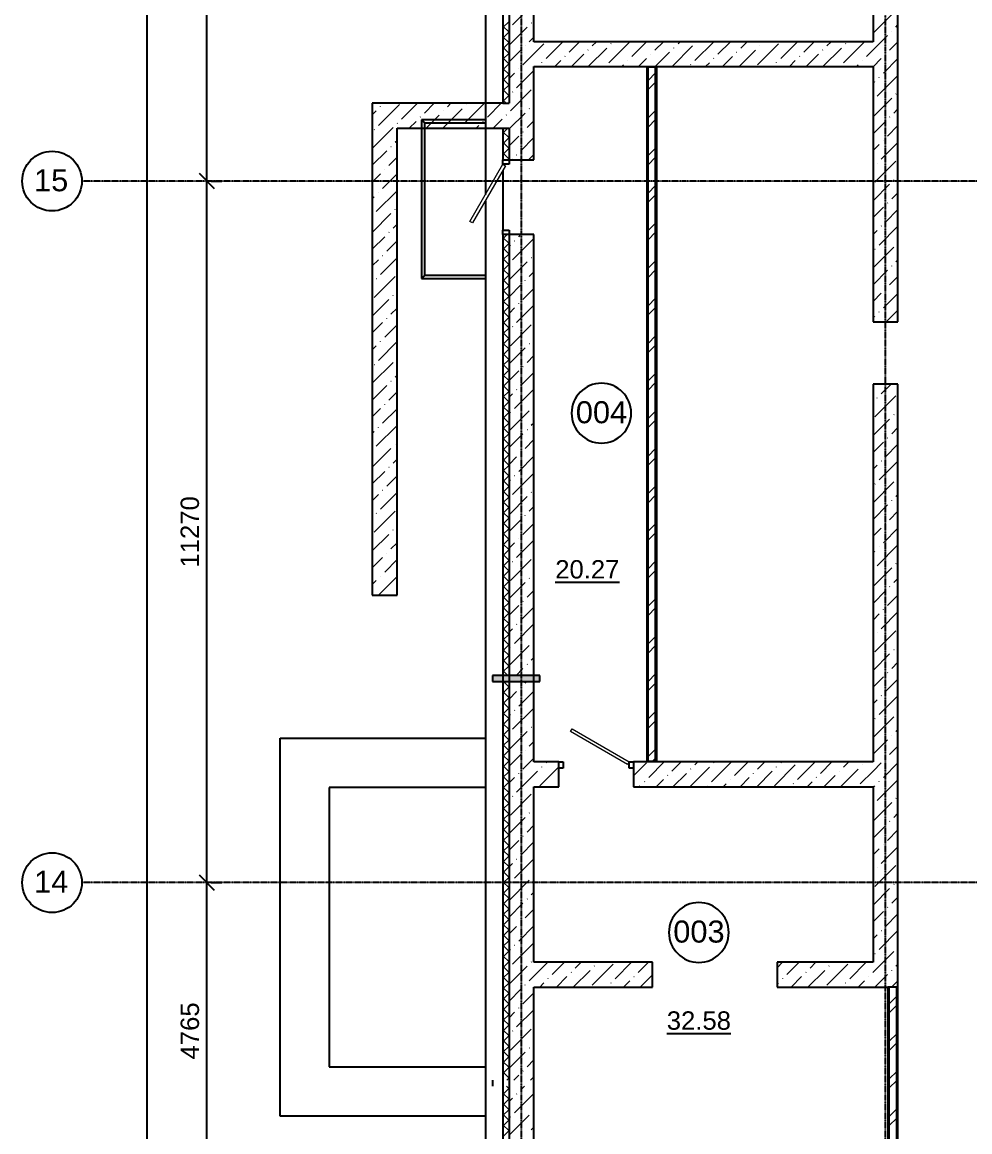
# Model space of a CAD drawing. Header units: millimetres. Extents: x -3463 to 813393, y -106315 to 159215.
# Drawn here: x -2286 to 12945, y 53121 to 70947 of the extents above; entities that cross this region are included whole.
import ezdxf

# ---------------------------------------------------------------- set-up
doc = ezdxf.new("R2010")
doc.units = ezdxf.units.MM
doc.linetypes.add('Линия сетки', pattern=[22.225, 12.7, -3.175, 3.175, -3.175])
doc.layers.add('AXIS_', color=252, linetype='Continuous')
doc.layers.add('PLANS_', color=252, linetype='Continuous')
doc.styles.add('arial', font='arial.ttf')
doc.styles.add('Arial_1', font='arial.ttf', dxfattribs={"height": 295.05988})

# ---------------------------------------------------------------- blocks, each defined once
blk = doc.blocks.new('_Oblique')
at = {"color": 0, "linetype": 'ByBlock', "lineweight": -2}
blk.add_line((-0.5, -0.5), (0.5, 0.5), dxfattribs=at)
blk = doc.blocks.new('A$Cef6d39c7')
at = {"layer": 'PLANS_'}
blk.add_hatch(color=256, dxfattribs=at).paths.add_polyline_path([(-4699, 14249), (-4206, 14249), (-4206, 14349), (-4966, 14349), (-4966, 14249), (-4788, 14249)], flags=0)
at = {"layer": 'AXIS_', "linetype": 'Линия сетки'}
for p, q in [((-4499, -47592), (-4499, 37741)), ((1351, -47592), (1351, 37741)), ((16977, 22290), (-11564, 22290)), ((16977, 11020), (-11564, 11020))]:
    blk.add_line(p, q, dxfattribs=at)
at = {"layer": 'AXIS_'}
for p, q in [((-10517, -44280), (-10517, 36140)), ((-9557, 22050), (-9557, 34100)), ((-9557, 10780), (-9557, 22530)), ((-9487, 22290), (-9317, 22290)), ((-9487, 22290), (-9317, 22290)), ((-8379, 13340), (-5079, 13340)), ((-8379, 7270), (-8379, 13340)), ((-9557, 6015), (-9557, 11260)), ((-9487, 11020), (-9317, 11020)), ((-9487, 11020), (-9317, 11020)), ((-5079, 7270), (-8379, 7270))]:
    blk.add_line(p, q, dxfattribs=at)
for centre in [(-12044, 22290), (-12044, 11020)]:
    blk.add_circle(centre, 480, dxfattribs=at)
at = {"layer": 'PLANS_'}
for p, q in [((-5079, 31555), (-5079, 22075)), ((-4699, 31010), (-4699, 23540)), ((-2464, 12970), (-2464, 24120)), ((-2344, 12970), (-2344, 24120)), ((-4799, 23540), (-4699, 23540)), ((-5079, 23275), (-6104, 23275)), ((-6104, 23275), (-6104, 20725)), ((-6054, 23225), (-5079, 23225)), ((-6054, 20775), (-6054, 23225)), ((-4799, 23140), (-4699, 23140)), ((-4699, 23140), (-4699, 22630)), ((-4799, 22630), (-4699, 22630)), ((-4799, 22560), (-4799, 22630)), ((-4699, 22560), (-4799, 22560)), ((-4699, 22630), (-4699, 22560)), ((-4799, 22460), (-4799, 21500)), ((-5079, 21975), (-5079, -44620)), ((-4799, 21430), (-4799, 21500)), ((-4799, 21500), (-4699, 21500)), ((-4699, 21430), (-4799, 21430)), ((-4699, 21500), (-4699, 21430)), ((-4699, 21430), (-4699, -44240)), ((-6104, 20725), (-5079, 20725)), ((-5079, 20775), (-6054, 20775)), ((-4206, 14349), (-4966, 14349)), ((-4966, 14349), (-4966, 14249)), ((-4206, 14249), (-4206, 14349)), ((-4966, 14249), (-4206, 14249)), ((-3899, 12960), (-3829, 12960)), ((-3899, 12860), (-3899, 12960)), ((-3829, 12860), (-3899, 12860)), ((-3829, 12960), (-3829, 12860)), ((-2769, 12860), (-2769, 12960)), ((-2769, 12960), (-2699, 12960)), ((-2699, 12860), (-2769, 12860)), ((-2699, 12960), (-2699, 12860)), ((-5079, 12550), (-7589, 12550)), ((-7589, 12550), (-7589, 8060)), ((1551, 9340), (1391, 9340)), ((1411, 6455), (1411, 9340)), ((1531, 5410), (1531, 9340)), ((-7589, 8060), (-5079, 8060)), ((-4966, 7849), (-4966, 7749))]:
    blk.add_line(p, q, dxfattribs=at)
at = {"layer": 'PLANS_', "lineweight": 25}
for p, q in [((-4799, 31010), (-4799, 23540)), ((-4299, 24530), (-4299, 31010)), ((1151, 30230), (1151, 24530)), ((1551, 20030), (1551, 30230)), ((1151, 24530), (-4299, 24530)), ((-4299, 22630), (-4299, 24130)), ((-4299, 24130), (1151, 24130)), ((-2484, 24120), (-2484, 12970)), ((-2324, 24120), (-2484, 24120)), ((-2324, 12970), (-2324, 24120)), ((1151, 24130), (1151, 20030)), ((-4799, 23540), (-6899, 23540)), ((-6899, 23540), (-6899, 15640)), ((-6499, 23140), (-4799, 23140)), ((-6499, 15640), (-6499, 23140)), ((-4799, 23140), (-4799, 22630)), ((-4699, 22630), (-4299, 22630)), ((-4799, 21430), (-4799, -44340)), ((-4299, 21430), (-4699, 21430)), ((-4299, 12960), (-4299, 21430)), ((1151, 20030), (1551, 20030)), ((1551, 19030), (1151, 19030)), ((1151, 19030), (1151, 12960)), ((1551, 680), (1551, 19030)), ((-6899, 15640), (-6499, 15640)), ((-3899, 12960), (-4299, 12960)), ((-3899, 12560), (-3899, 12860)), ((1151, 12960), (-2699, 12960)), ((-2699, 12860), (-2699, 12560)), ((-2484, 12970), (-2324, 12970)), ((-4299, 9740), (-4299, 12560)), ((-4299, 12560), (-3899, 12560)), ((-2699, 12560), (1151, 12560)), ((1151, 12560), (1151, 9740)), ((-2391, 9740), (-4299, 9740)), ((-2391, 9340), (-2391, 9740)), ((1151, 9740), (-391, 9740)), ((-391, 9740), (-391, 9340)), ((-4299, 6455), (-4299, 9340)), ((-4299, 9340), (-2391, 9340)), ((-391, 9340), (1391, 9340)), ((1391, 9340), (1391, 6455))]:
    blk.add_line(p, q, dxfattribs=at)
at = {"layer": 'PLANS_', "linetype": 'Continuous', "lineweight": 9}
for p, q in [((-4644, 24799), (-4307, 25135)), ((1151, 24667), (1485, 25001)), ((-4799, 24756), (-4699, 24856)), ((-4699, 24680), (-4799, 24780)), ((-4341, 24832), (-4338, 24835)), ((1519, 24765), (1551, 24798)), ((-4799, 24587), (-4699, 24687)), ((-4699, 24510), (-4799, 24610)), ((-4699, 24475), (-4408, 24765)), ((-4374, 24529), (-4299, 24605)), ((1151, 24398), (1384, 24630)), ((1451, 24698), (1454, 24700)), ((-4799, 24417), (-4699, 24517)), ((-4699, 24341), (-4799, 24441)), ((-4442, 24462), (-4439, 24465)), ((-4299, 24336), (-4139, 24496)), ((-4105, 24260), (-3835, 24530)), ((-3735, 24361), (-3565, 24530)), ((-3426, 24130), (-3128, 24428)), ((-3364, 24462), (-3296, 24530)), ((-3095, 24192), (-2758, 24529)), ((-3061, 24496), (-3058, 24498)), ((-2724, 24294), (-2488, 24530)), ((-2354, 24395), (-2218, 24530)), ((-2079, 24130), (-1748, 24462)), ((-2051, 24428), (-2048, 24431)), ((-1983, 24496), (-1949, 24530)), ((-1714, 24226), (-1410, 24530)), ((-1680, 24529), (-1679, 24530)), ((-1344, 24327), (-1141, 24530)), ((-973, 24428), (-871, 24530)), ((-704, 24159), (-367, 24496)), ((-670, 24462), (-667, 24465)), ((-603, 24529), (-602, 24530)), ((-333, 24260), (-63, 24530)), ((37, 24361), (206, 24530)), ((345, 24130), (643, 24428)), ((408, 24462), (476, 24530)), ((677, 24192), (1014, 24529)), ((711, 24496), (713, 24498)), ((1418, 24395), (1551, 24528)), ((-4799, 24247), (-4699, 24347)), ((-4699, 24171), (-4799, 24271)), ((-4699, 24205), (-4509, 24395)), ((-4476, 24159), (-4299, 24336)), ((-3802, 24294), (-3799, 24296)), ((-3696, 24130), (-3499, 24327)), ((-3432, 24395), (-3429, 24397)), ((-2618, 24130), (-2489, 24260)), ((-2421, 24327), (-2418, 24330)), ((-2349, 24130), (-2118, 24361)), ((-1411, 24260), (-1408, 24263)), ((-1271, 24130), (-1108, 24294)), ((-1041, 24361), (-1038, 24364)), ((-1002, 24130), (-737, 24395)), ((-30, 24294), (-27, 24296)), ((76, 24130), (273, 24327)), ((340, 24395), (343, 24397)), ((1047, 24294), (1151, 24398)), ((1151, 24128), (1283, 24260)), ((1317, 24024), (1551, 24259)), ((1350, 24327), (1353, 24330)), ((-4799, 24078), (-4699, 24178)), ((-4699, 24001), (-4799, 24101)), ((-4577, 23788), (-4299, 24066)), ((-4543, 24091), (-4540, 24094)), ((-4172, 24192), (-4170, 24195)), ((-3965, 24130), (-3869, 24226)), ((-2888, 24130), (-2859, 24159)), ((-2792, 24226), (-2789, 24229)), ((-1781, 24159), (-1779, 24162)), ((-1541, 24130), (-1478, 24192)), ((-401, 24192), (-398, 24195)), ((-194, 24130), (-98, 24226)), ((884, 24130), (913, 24159)), ((980, 24226), (983, 24229)), ((-4799, 23908), (-4699, 24008)), ((-4699, 23831), (-4799, 23931)), ((-4699, 23936), (-4610, 24024)), ((-2464, 23908), (-2344, 24028)), ((1151, 23859), (1182, 23889)), ((1216, 23654), (1551, 23989)), ((1249, 23957), (1252, 23960)), ((-4799, 23738), (-4699, 23838)), ((-4699, 23662), (-4799, 23762)), ((-4678, 23418), (-4341, 23755)), ((-4644, 23721), (-4641, 23724)), ((-2464, 23761), (-2344, 23881)), ((-6429, 23283), (-6172, 23540)), ((-6058, 23384), (-5902, 23540)), ((-5688, 23485), (-5633, 23540)), ((-5418, 23216), (-5094, 23540)), ((-5048, 23317), (-4825, 23540)), ((-4799, 23568), (-4699, 23668)), ((-4747, 23540), (-4799, 23592)), ((1151, 23320), (1451, 23620)), ((1519, 23687), (1522, 23690)), ((-6899, 23352), (-6833, 23418)), ((-6799, 23182), (-6462, 23519)), ((-6765, 23485), (-6763, 23488)), ((-5763, 23140), (-5452, 23452)), ((-5755, 23418), (-5752, 23421)), ((-5385, 23519), (-5382, 23522)), ((-4745, 23351), (-4742, 23353)), ((-4699, 23128), (-4442, 23384)), ((-4374, 23452), (-4372, 23454)), ((-4307, 23519), (-4299, 23528)), ((-2464, 23304), (-2344, 23424)), ((1485, 23384), (1551, 23451)), ((-6496, 23216), (-6493, 23219)), ((-6302, 23140), (-6193, 23250)), ((-6126, 23317), (-6123, 23320)), ((-6033, 23140), (-5823, 23351)), ((-5225, 23140), (-5183, 23182)), ((-5115, 23250), (-5113, 23252)), ((-4955, 23140), (-4812, 23283)), ((-4408, 23149), (-4299, 23258)), ((-2464, 23158), (-2344, 23278)), ((1151, 23051), (1350, 23250)), ((1384, 23014), (1551, 23181)), ((1418, 23317), (1421, 23320)), ((-6899, 22813), (-6572, 23140)), ((-6867, 23115), (-6864, 23118)), ((-6572, 23140), (-6563, 23149)), ((-5486, 23149), (-5483, 23151)), ((-4799, 23059), (-4718, 23140)), ((-4699, 22983), (-4799, 23083)), ((-4699, 22858), (-4543, 23014)), ((-4476, 23081), (-4473, 23084)), ((-6597, 22845), (-6594, 22848)), ((-6530, 22913), (-6499, 22944)), ((-4799, 22890), (-4699, 22990)), ((-4699, 22813), (-4799, 22913)), ((-4799, 22720), (-4699, 22820)), ((-4509, 22778), (-4299, 22989)), ((-2464, 22701), (-2344, 22821)), ((1151, 22781), (1249, 22879)), ((1283, 22643), (1551, 22912)), ((1317, 22946), (1320, 22949)), ((-6899, 22544), (-6664, 22778)), ((-6631, 22542), (-6499, 22675)), ((-4699, 22643), (-4799, 22743)), ((-4719, 22630), (-4699, 22650)), ((-4657, 22630), (-4644, 22643)), ((-4577, 22711), (-4574, 22714)), ((-4388, 22630), (-4299, 22719)), ((-2464, 22554), (-2344, 22674)), ((-6698, 22475), (-6695, 22478)), ((1182, 22273), (1519, 22610)), ((1216, 22576), (1219, 22579)), ((-6899, 22275), (-6765, 22408)), ((-6732, 22172), (-6499, 22405)), ((1485, 22307), (1488, 22309)), ((-6833, 21801), (-6499, 22136)), ((-6799, 22105), (-6796, 22107)), ((-2464, 22097), (-2344, 22217)), ((1151, 21973), (1418, 22239)), ((-6899, 22005), (-6867, 22037)), ((-2464, 21951), (-2344, 22071)), ((1384, 21936), (1387, 21939)), ((1451, 22004), (1551, 22104)), ((-6899, 21466), (-6597, 21768)), ((-6530, 21835), (-6527, 21838)), ((1151, 21704), (1317, 21869)), ((1350, 21633), (1551, 21834)), ((-6899, 21736), (-6897, 21737)), ((-6563, 21532), (-6499, 21597)), ((-2464, 21494), (-2344, 21614)), ((-6899, 21197), (-6698, 21397)), ((-6631, 21465), (-6628, 21468)), ((-4799, 21362), (-4731, 21430)), ((-4543, 21397), (-4510, 21430)), ((-2464, 21348), (-2344, 21468)), ((1151, 21434), (1216, 21498)), ((1249, 21263), (1551, 21565)), ((1283, 21566), (1286, 21569)), ((-6664, 21162), (-6499, 21328)), ((-4699, 21286), (-4799, 21386)), ((-4799, 21193), (-4699, 21293)), ((-4699, 21116), (-4799, 21216)), ((-4699, 21242), (-4678, 21263)), ((-4644, 21027), (-4307, 21364)), ((-4610, 21330), (-4607, 21333)), ((1151, 20895), (1485, 21229)), ((-6765, 20791), (-6499, 21058)), ((-6732, 21094), (-6729, 21097)), ((-4799, 21023), (-4699, 21123)), ((-4699, 20946), (-4799, 21046)), ((-4341, 21061), (-4338, 21063)), ((1182, 21195), (1185, 21198)), ((-6899, 20928), (-6799, 21027)), ((-4799, 20853), (-4699, 20953)), ((-4699, 20777), (-4799, 20877)), ((-4699, 20703), (-4408, 20993)), ((-2464, 20890), (-2344, 21010)), ((-2464, 20744), (-2344, 20864)), ((1151, 20626), (1384, 20859)), ((1451, 20926), (1454, 20929)), ((1519, 20993), (1551, 21026)), ((-6867, 20421), (-6530, 20758)), ((-6833, 20724), (-6830, 20727)), ((-4799, 20683), (-4699, 20783)), ((-4699, 20607), (-4799, 20707)), ((-4442, 20690), (-4439, 20693)), ((-4374, 20758), (-4299, 20833)), ((1418, 20623), (1551, 20756)), ((-4799, 20514), (-4699, 20614)), ((-4699, 20437), (-4799, 20537)), ((-4699, 20433), (-4509, 20623)), ((-4476, 20387), (-4299, 20564)), ((1350, 20555), (1353, 20558)), ((-6899, 20119), (-6631, 20387)), ((-6563, 20454), (-6561, 20457)), ((-4799, 20344), (-4699, 20444)), ((-4699, 20268), (-4799, 20368)), ((-4543, 20320), (-4540, 20323)), ((-2464, 20287), (-2344, 20407)), ((1151, 20356), (1283, 20488)), ((1317, 20252), (1551, 20487)), ((-6597, 20151), (-6499, 20250)), ((-4799, 20174), (-4699, 20274)), ((-4699, 20098), (-4799, 20198)), ((-4699, 20164), (-4610, 20252)), ((-4577, 20017), (-4299, 20295)), ((-2464, 20141), (-2344, 20261)), ((1249, 20185), (1252, 20188)), ((1364, 20030), (1551, 20218)), ((-6899, 19850), (-6732, 20017)), ((-6698, 19781), (-6499, 19980)), ((-6664, 20084), (-6662, 20087)), ((-4799, 20005), (-4699, 20105)), ((-4699, 19928), (-4799, 20028)), ((-4678, 19646), (-4341, 19983)), ((1151, 20087), (1182, 20118)), ((-4799, 19835), (-4699, 19935)), ((-4699, 19758), (-4799, 19858)), ((-4644, 19949), (-4641, 19952)), ((-2464, 19683), (-2344, 19803)), ((-6899, 19580), (-6833, 19646)), ((-6799, 19410), (-6499, 19711)), ((-6765, 19714), (-6763, 19716)), ((-4799, 19665), (-4699, 19765)), ((-4699, 19589), (-4799, 19689)), ((-4699, 19356), (-4442, 19613)), ((-4374, 19680), (-4372, 19683)), ((-4307, 19747), (-4299, 19756)), ((-2464, 19537), (-2344, 19657)), ((-4799, 19496), (-4699, 19596)), ((-4699, 19419), (-4799, 19519)), ((-4408, 19377), (-4299, 19486)), ((-6899, 19042), (-6563, 19377)), ((-6867, 19343), (-6864, 19346)), ((-4799, 19326), (-4699, 19426)), ((-4699, 19249), (-4799, 19349)), ((-4799, 19156), (-4699, 19256)), ((-4476, 19309), (-4473, 19312)), ((-6597, 19074), (-6594, 19077)), ((-6530, 19141), (-6499, 19172)), ((-4699, 19080), (-4799, 19180)), ((-4799, 18986), (-4699, 19086)), ((-4699, 19086), (-4543, 19242)), ((-4509, 19006), (-4299, 19217)), ((-2464, 19080), (-2344, 19200)), ((-6899, 18772), (-6664, 19006)), ((-6631, 18771), (-6499, 18903)), ((-4699, 18910), (-4799, 19010)), ((-4799, 18817), (-4699, 18917)), ((-4610, 18636), (-4299, 18948)), ((-4577, 18939), (-4574, 18942)), ((-2464, 18934), (-2344, 19054)), ((1151, 19009), (1172, 19030)), ((1283, 18872), (1442, 19030)), ((-4699, 18740), (-4799, 18840)), ((-4799, 18647), (-4699, 18747)), ((-4699, 18817), (-4644, 18872)), ((1182, 18501), (1519, 18838)), ((1216, 18804), (1219, 18807)), ((-6899, 18503), (-6765, 18636)), ((-6732, 18400), (-6499, 18633)), ((-6698, 18703), (-6695, 18706)), ((-4699, 18571), (-4799, 18671)), ((-4799, 18477), (-4699, 18577)), ((-4699, 18278), (-4374, 18602)), ((-4678, 18569), (-4675, 18571)), ((-4307, 18670), (-4304, 18672)), ((-2464, 18476), (-2344, 18596)), ((-6833, 18030), (-6499, 18364)), ((-4699, 18401), (-4799, 18501)), ((-4799, 18308), (-4699, 18408)), ((-4341, 18367), (-4299, 18409)), ((-2464, 18330), (-2344, 18450)), ((1151, 18201), (1418, 18468)), ((1485, 18535), (1488, 18538)), ((-6899, 18233), (-6867, 18266)), ((-6799, 18333), (-6796, 18336)), ((-4699, 18231), (-4799, 18331)), ((-4799, 18138), (-4699, 18238)), ((-4699, 18009), (-4476, 18232)), ((-4408, 18299), (-4405, 18302)), ((1451, 18232), (1551, 18332)), ((-6530, 18063), (-6527, 18066)), ((-4699, 18061), (-4799, 18161)), ((-4799, 17968), (-4699, 18068)), ((-4442, 17996), (-4299, 18139)), ((1151, 17932), (1317, 18097)), ((1350, 17861), (1551, 18062)), ((1384, 18164), (1387, 18167)), ((-6899, 17695), (-6597, 17996)), ((-6899, 17964), (-6897, 17965)), ((-4699, 17892), (-4799, 17992)), ((-4799, 17798), (-4699, 17898)), ((-4699, 17739), (-4577, 17861)), ((-4543, 17626), (-4299, 17870)), ((-4509, 17929), (-4506, 17932)), ((-2464, 17873), (-2344, 17993)), ((-2464, 17727), (-2344, 17847)), ((-6631, 17693), (-6628, 17696)), ((-6563, 17760), (-6499, 17825)), ((-4699, 17722), (-4799, 17822)), ((-4799, 17629), (-4699, 17729)), ((-4699, 17552), (-4799, 17652)), ((1151, 17662), (1216, 17727)), ((1249, 17491), (1551, 17793)), ((1283, 17794), (1286, 17797)), ((-6899, 17425), (-6698, 17626)), ((-6664, 17390), (-6499, 17556)), ((-4799, 17459), (-4699, 17559)), ((-4699, 17383), (-4799, 17483)), ((-4699, 17470), (-4678, 17491)), ((-4644, 17255), (-4307, 17592)), ((-4610, 17558), (-4607, 17561)), ((-6732, 17323), (-6729, 17325)), ((-4799, 17289), (-4699, 17389)), ((-4699, 17213), (-4799, 17313)), ((-4341, 17289), (-4338, 17292)), ((-2464, 17270), (-2344, 17390)), ((1151, 17124), (1485, 17457)), ((1182, 17424), (1185, 17426)), ((-6899, 17156), (-6799, 17255)), ((-6765, 17020), (-6499, 17286)), ((-4799, 17120), (-4699, 17220)), ((-4699, 17043), (-4799, 17143)), ((-4699, 16931), (-4408, 17222)), ((-2464, 17123), (-2344, 17243)), ((1451, 17154), (1454, 17157)), ((1519, 17222), (1551, 17254)), ((-6867, 16649), (-6530, 16986)), ((-6833, 16952), (-6830, 16955)), ((-4799, 16950), (-4699, 17050)), ((-4699, 16873), (-4799, 16973)), ((-4374, 16986), (-4299, 17062)), ((1151, 16854), (1384, 17087)), ((1418, 16851), (1551, 16985)), ((-4799, 16780), (-4699, 16880)), ((-4699, 16704), (-4799, 16804)), ((-4699, 16662), (-4509, 16851)), ((-4476, 16615), (-4299, 16792)), ((-4442, 16918), (-4439, 16921)), ((-2464, 16666), (-2344, 16786)), ((1350, 16784), (1353, 16787)), ((-6899, 16348), (-6631, 16615)), ((-6563, 16683), (-6561, 16686)), ((-4799, 16611), (-4699, 16711)), ((-4699, 16534), (-4799, 16634)), ((-2464, 16520), (-2344, 16640)), ((1151, 16585), (1283, 16716)), ((1317, 16481), (1551, 16715)), ((-6597, 16380), (-6499, 16478)), ((-4799, 16441), (-4699, 16541)), ((-4699, 16364), (-4799, 16464)), ((-4699, 16392), (-4610, 16481)), ((-4577, 16245), (-4299, 16523)), ((-4543, 16548), (-4540, 16551)), ((1216, 16110), (1551, 16446)), ((1249, 16413), (1252, 16416)), ((-6899, 16078), (-6732, 16245)), ((-6664, 16312), (-6662, 16315)), ((-4799, 16271), (-4699, 16371)), ((-4699, 16195), (-4799, 16295)), ((1151, 16315), (1182, 16346)), ((-6698, 16009), (-6499, 16209)), ((-4799, 16101), (-4699, 16201)), ((-4699, 16025), (-4799, 16125)), ((-4678, 15875), (-4341, 16211)), ((-4644, 16178), (-4641, 16180)), ((-2464, 16063), (-2344, 16183)), ((1151, 15777), (1451, 16077)), ((1519, 16144), (1522, 16147)), ((-6899, 15809), (-6833, 15875)), ((-6798, 15640), (-6499, 15939)), ((-6765, 15942), (-6763, 15945)), ((-4799, 15932), (-4699, 16032)), ((-4699, 15855), (-4799, 15955)), ((-4374, 15908), (-4372, 15911)), ((-4307, 15976), (-4299, 15984)), ((-2464, 15916), (-2344, 16036)), ((1485, 15841), (1551, 15907)), ((-4799, 15762), (-4699, 15862)), ((-4699, 15686), (-4799, 15786)), ((-4799, 15592), (-4699, 15692)), ((-4699, 15584), (-4442, 15841)), ((-4408, 15605), (-4299, 15715)), ((1151, 15507), (1350, 15706)), ((1418, 15773), (1421, 15776)), ((-4699, 15516), (-4799, 15616)), ((-4799, 15423), (-4699, 15523)), ((-4476, 15538), (-4473, 15541)), ((-2464, 15459), (-2344, 15579)), ((1384, 15470), (1551, 15638)), ((-4699, 15346), (-4799, 15446)), ((-4799, 15253), (-4699, 15353)), ((-4699, 15315), (-4543, 15470)), ((-4509, 15235), (-4299, 15445)), ((-2464, 15313), (-2344, 15433)), ((1151, 15238), (1249, 15336)), ((1283, 15100), (1551, 15368)), ((1317, 15403), (1320, 15406)), ((-4699, 15176), (-4799, 15276)), ((-4799, 15083), (-4699, 15183)), ((-4610, 14864), (-4299, 15176)), ((-4577, 15167), (-4574, 15170)), ((-4699, 15007), (-4799, 15107)), ((-4799, 14913), (-4699, 15013)), ((-4699, 15045), (-4644, 15100)), ((-2464, 14856), (-2344, 14976)), ((1182, 14730), (1519, 15066)), ((1216, 15033), (1219, 15035)), ((-4699, 14837), (-4799, 14937)), ((-4799, 14744), (-4699, 14844)), ((-4699, 14506), (-4374, 14831)), ((-4678, 14797), (-4675, 14800)), ((-4307, 14898), (-4304, 14901)), ((-2464, 14709), (-2344, 14829)), ((-4699, 14667), (-4799, 14767)), ((-4799, 14574), (-4699, 14674)), ((-4341, 14595), (-4299, 14637)), ((1151, 14429), (1418, 14696)), ((1485, 14763), (1488, 14766)), ((-4699, 14498), (-4799, 14598)), ((-4799, 14404), (-4699, 14504)), ((-4587, 14349), (-4476, 14460)), ((-4408, 14527), (-4405, 14530)), ((1451, 14460), (1551, 14560)), ((-4719, 14349), (-4799, 14428)), ((-4318, 14349), (-4299, 14368)), ((-2464, 14252), (-2344, 14372)), ((1151, 14160), (1317, 14325)), ((1350, 14090), (1551, 14291)), ((1384, 14393), (1387, 14396)), ((-4799, 14235), (-4785, 14249)), ((-4799, 14065), (-4699, 14165)), ((-4699, 13988), (-4799, 14088)), ((-4699, 14158), (-4789, 14249)), ((-4699, 14237), (-4687, 14249)), ((-4699, 13968), (-4577, 14090)), ((-4543, 13854), (-4299, 14098)), ((-4509, 14157), (-4506, 14160)), ((-4442, 14224), (-4418, 14249)), ((-2464, 14106), (-2344, 14226)), ((-4799, 13895), (-4699, 13995)), ((-4699, 13819), (-4799, 13919)), ((1151, 13891), (1216, 13955)), ((1249, 13719), (1551, 14021)), ((1283, 14022), (1286, 14025)), ((-4799, 13726), (-4699, 13826)), ((-4699, 13649), (-4799, 13749)), ((-4644, 13484), (-4307, 13820)), ((-4610, 13787), (-4607, 13789)), ((-2464, 13649), (-2344, 13769)), ((-4799, 13556), (-4699, 13656)), ((-4699, 13479), (-4799, 13579)), ((-4699, 13698), (-4678, 13719)), ((-2464, 13502), (-2344, 13622)), ((1151, 13352), (1485, 13686)), ((1182, 13652), (1185, 13655)), ((-4799, 13386), (-4699, 13486)), ((-4699, 13310), (-4799, 13410)), ((-4699, 13159), (-4408, 13450)), ((-4341, 13517), (-4338, 13520)), ((1451, 13382), (1454, 13385)), ((1519, 13450), (1551, 13482)), ((-4799, 13216), (-4699, 13316)), ((-4699, 13140), (-4799, 13240)), ((-4374, 13214), (-4299, 13290)), ((1151, 13082), (1384, 13315)), ((1418, 13079), (1551, 13213)), ((-4799, 13047), (-4699, 13147)), ((-4699, 12970), (-4799, 13070)), ((-4699, 12890), (-4509, 13079)), ((-4476, 12844), (-4299, 13021)), ((-4442, 13147), (-4439, 13150)), ((-2464, 13045), (-2344, 13165)), ((-2392, 12970), (-2344, 13019)), ((1350, 13012), (1353, 13015)), ((-4799, 12877), (-4699, 12977)), ((-4699, 12801), (-4799, 12901)), ((-4206, 12574), (-3899, 12882)), ((-4172, 12877), (-4170, 12880)), ((-4105, 12945), (-4090, 12960)), ((-2699, 12735), (-2489, 12945)), ((-2455, 12709), (-2204, 12960)), ((-2085, 12810), (-1934, 12960)), ((-1795, 12560), (-1478, 12877)), ((-1781, 12844), (-1779, 12847)), ((-1714, 12911), (-1665, 12960)), ((-1445, 12642), (-1126, 12960)), ((-1411, 12945), (-1408, 12948)), ((-1074, 12743), (-857, 12960)), ((-704, 12844), (-587, 12960)), ((-434, 12574), (-98, 12911)), ((-401, 12877), (-398, 12880)), ((-333, 12945), (-318, 12960)), ((-64, 12675), (221, 12960)), ((306, 12776), (490, 12960)), ((629, 12560), (913, 12844)), ((677, 12877), (760, 12960)), ((980, 12911), (983, 12914)), ((1151, 12813), (1283, 12945)), ((1317, 12709), (1551, 12944)), ((-4799, 12707), (-4699, 12807)), ((-4699, 12631), (-4799, 12731)), ((-4699, 12621), (-4610, 12709)), ((-4577, 12473), (-4299, 12751)), ((-4543, 12776), (-4540, 12779)), ((-4299, 12751), (-4240, 12810)), ((-2334, 12560), (-2219, 12675)), ((-2152, 12743), (-2149, 12745)), ((-2065, 12560), (-1849, 12776)), ((-1142, 12675), (-1139, 12678)), ((-987, 12560), (-839, 12709)), ((-771, 12776), (-768, 12779)), ((-718, 12560), (-468, 12810)), ((239, 12709), (242, 12712)), ((360, 12560), (542, 12743)), ((610, 12810), (612, 12813)), ((946, 12608), (1151, 12813)), ((1216, 12339), (1551, 12674)), ((-4799, 12538), (-4699, 12638)), ((-4699, 12461), (-4799, 12561)), ((-3903, 12608), (-3900, 12611)), ((-2604, 12560), (-2590, 12574)), ((-2522, 12642), (-2519, 12644)), ((-1512, 12574), (-1509, 12577)), ((-1257, 12560), (-1209, 12608)), ((-131, 12608), (-128, 12611)), ((90, 12560), (172, 12642)), ((1151, 12544), (1182, 12574)), ((1249, 12642), (1252, 12644)), ((-4799, 12368), (-4699, 12468)), ((-4699, 12291), (-4799, 12391)), ((-4678, 12103), (-4341, 12440)), ((-4644, 12406), (-4641, 12409)), ((1151, 12005), (1451, 12305)), ((1519, 12372), (1522, 12375)), ((-4799, 12198), (-4699, 12298)), ((-4699, 12122), (-4799, 12222)), ((-4799, 12028), (-4699, 12128)), ((-4374, 12136), (-4372, 12139)), ((-4307, 12204), (-4299, 12212)), ((1485, 12069), (1551, 12135)), ((-4699, 11952), (-4799, 12052)), ((-4799, 11859), (-4699, 11959)), ((-4699, 11812), (-4442, 12069)), ((1418, 12002), (1421, 12005)), ((-4699, 11782), (-4799, 11882)), ((-4799, 11689), (-4699, 11789)), ((-4476, 11766), (-4473, 11769)), ((-4408, 11833), (-4299, 11943)), ((1151, 11735), (1350, 11934)), ((1384, 11699), (1551, 11866)), ((-4699, 11613), (-4799, 11713)), ((-4799, 11519), (-4699, 11619)), ((-4699, 11543), (-4543, 11699)), ((-4509, 11463), (-4299, 11674)), ((1283, 11328), (1551, 11597)), ((1317, 11631), (1320, 11634)), ((-4699, 11443), (-4799, 11543)), ((-4799, 11350), (-4699, 11450)), ((1151, 11466), (1249, 11564)), ((-4699, 11273), (-4799, 11373)), ((-4799, 11180), (-4699, 11280)), ((-4699, 11274), (-4644, 11328)), ((-4610, 11093), (-4299, 11404)), ((-4577, 11396), (-4574, 11398)), ((1182, 10958), (1519, 11295)), ((1216, 11261), (1219, 11264)), ((-4699, 11103), (-4799, 11203)), ((-4799, 11010), (-4699, 11110)), ((-4699, 10735), (-4374, 11059)), ((-4307, 11126), (-4304, 11129)), ((-4699, 10934), (-4799, 11034)), ((-4799, 10841), (-4699, 10941)), ((-4678, 11025), (-4675, 11028)), ((1151, 10658), (1418, 10924)), ((1485, 10992), (1488, 10994)), ((-4699, 10764), (-4799, 10864)), ((-4799, 10671), (-4699, 10771)), ((-4408, 10756), (-4405, 10759)), ((-4341, 10823), (-4299, 10865)), ((1451, 10688), (1551, 10788)), ((-4699, 10594), (-4799, 10694)), ((-4799, 10501), (-4699, 10601)), ((-4699, 10425), (-4799, 10525)), ((-4699, 10465), (-4476, 10688)), ((-4442, 10453), (-4299, 10596)), ((1151, 10388), (1317, 10554)), ((1350, 10318), (1551, 10519)), ((1384, 10621), (1387, 10624)), ((-4799, 10331), (-4699, 10431)), ((-4699, 10255), (-4799, 10355)), ((-4509, 10385), (-4506, 10388)), ((-4799, 10162), (-4699, 10262)), ((-4699, 10085), (-4799, 10185)), ((-4699, 10196), (-4577, 10318)), ((-4543, 10082), (-4299, 10327)), ((1151, 10119), (1216, 10183)), ((1249, 9948), (1551, 10250)), ((1283, 10251), (1286, 10253)), ((-4799, 9992), (-4699, 10092)), ((-4699, 9916), (-4799, 10016)), ((-4644, 9712), (-4307, 10049)), ((-4610, 10015), (-4607, 10018)), ((-4799, 9822), (-4699, 9922)), ((-4699, 9746), (-4799, 9846)), ((-4699, 9927), (-4678, 9948)), ((1182, 9880), (1185, 9883)), ((1312, 9740), (1485, 9914)), ((-4799, 9653), (-4699, 9753)), ((-4699, 9576), (-4799, 9676)), ((-4699, 9388), (-4408, 9678)), ((-4341, 9745), (-4338, 9748)), ((-4299, 9518), (-4077, 9740)), ((-4004, 9543), (-3807, 9740)), ((-3634, 9644), (-3538, 9740)), ((-3364, 9375), (-3027, 9712)), ((-3331, 9678), (-3328, 9681)), ((-2994, 9476), (-2730, 9740)), ((-2623, 9577), (-2460, 9740)), ((-391, 9654), (-305, 9740)), ((-232, 9543), (-36, 9740)), ((138, 9644), (234, 9740)), ((408, 9375), (744, 9712)), ((441, 9678), (444, 9681)), ((778, 9476), (1042, 9740)), ((1148, 9577), (1312, 9740)), ((1519, 9678), (1551, 9711)), ((-4799, 9483), (-4699, 9583)), ((-4699, 9406), (-4799, 9506)), ((-4374, 9442), (-4299, 9518)), ((-4071, 9476), (-4069, 9479)), ((-3938, 9340), (-3768, 9510)), ((-3701, 9577), (-3698, 9580)), ((-3668, 9340), (-3398, 9611)), ((-2691, 9510), (-2688, 9513)), ((-2591, 9340), (-2391, 9540)), ((-300, 9476), (-297, 9479)), ((-166, 9340), (3, 9510)), ((71, 9577), (74, 9580)), ((103, 9340), (374, 9611)), ((1081, 9510), (1084, 9513)), ((1181, 9340), (1384, 9543)), ((1451, 9611), (1454, 9614)), ((-4799, 9313), (-4699, 9413)), ((-4699, 9237), (-4799, 9337)), ((-4699, 9118), (-4509, 9308)), ((-4442, 9375), (-4439, 9378)), ((-4207, 9340), (-4139, 9409)), ((-3130, 9340), (-3128, 9341)), ((-3061, 9409), (-3058, 9412)), ((-2860, 9340), (-2758, 9442)), ((-391, 9385), (-367, 9409)), ((642, 9340), (643, 9341)), ((711, 9409), (713, 9412)), ((912, 9340), (1014, 9442)), ((1450, 9340), (1551, 9441)), ((-4799, 9143), (-4699, 9243)), ((-4699, 9067), (-4799, 9167)), ((-4476, 9072), (-4299, 9249)), ((1411, 9075), (1531, 9195)), ((-4799, 8974), (-4699, 9074)), ((-4699, 8897), (-4799, 8997)), ((-4699, 8849), (-4610, 8937)), ((-4577, 8702), (-4299, 8979)), ((-4543, 9005), (-4540, 9007)), ((1411, 8929), (1531, 9049)), ((-4799, 8804), (-4699, 8904)), ((-4699, 8728), (-4799, 8828)), ((-4799, 8634), (-4699, 8734)), ((-4699, 8558), (-4799, 8658)), ((-4799, 8465), (-4699, 8565)), ((-4678, 8331), (-4341, 8668)), ((-4644, 8634), (-4641, 8637)), ((1411, 8472), (1531, 8592)), ((-4699, 8388), (-4799, 8488)), ((-4799, 8295), (-4699, 8395)), ((-4307, 8432), (-4299, 8441)), ((1411, 8325), (1531, 8445)), ((-4699, 8218), (-4799, 8318)), ((-4799, 8125), (-4699, 8225)), ((-4699, 8041), (-4442, 8297)), ((-4374, 8365), (-4372, 8368)), ((-4699, 8049), (-4799, 8149)), ((-4799, 7956), (-4699, 8056)), ((-4408, 8062), (-4299, 8171)), ((-4699, 7879), (-4799, 7979)), ((-4736, 7849), (-4699, 7886)), ((-4621, 7849), (-4543, 7927)), ((-4476, 7994), (-4473, 7997)), ((-4352, 7849), (-4299, 7902)), ((1411, 7868), (1531, 7988)), ((-4799, 7616), (-4699, 7716)), ((-4699, 7709), (-4738, 7749)), ((-4509, 7691), (-4452, 7749)), ((1411, 7722), (1531, 7842)), ((-4699, 7540), (-4799, 7640)), ((-4799, 7446), (-4699, 7546)), ((-4699, 7502), (-4644, 7557)), ((-4610, 7321), (-4299, 7632)), ((-4577, 7624), (-4574, 7627)), ((-4699, 7370), (-4799, 7470)), ((-4799, 7277), (-4699, 7377)), ((-4307, 7355), (-4304, 7357)), ((1411, 7265), (1531, 7385)), ((-4699, 7200), (-4799, 7300)), ((-4799, 7107), (-4699, 7207)), ((-4699, 7031), (-4799, 7131)), ((-4699, 6963), (-4374, 7287)), ((-4678, 7253), (-4675, 7256)), ((1411, 7118), (1531, 7238)), ((-4799, 6937), (-4699, 7037)), ((-4341, 7051), (-4299, 7094))]:
    blk.add_line(p, q, dxfattribs=at)
at = {"layer": 'PLANS_', "lineweight": 13}
for p, q in [((-5329, 21642), (-4799, 22560)), ((-4755, 22535), (-5285, 21617)), ((-4799, 22560), (-4755, 22535)), ((-5285, 21617), (-5329, 21642)), ((-3712, 13447), (-3687, 13490)), ((-2794, 12917), (-3712, 13447)), ((-3687, 13490), (-2769, 12960)), ((-2769, 12960), (-2794, 12917))]:
    blk.add_line(p, q, dxfattribs=at)
at = {"layer": 'PLANS_'}
for centre, start, end in [((-3215, 18562), 0, 180), ((-3215, 18562), 180, 0), ((-1649, 10219), 0, 180), ((-1649, 10219), 180, 0)]:
    blk.add_arc(centre, 480, start, end, dxfattribs=at)
for points in [[(-6104, 23275), (-6104, 23275), (-6103, 23275), (-6102, 23273), (-6100, 23272), (-6099, 23270), (-6097, 23269), (-6096, 23268), (-6094, 23266), (-6092, 23263), (-6090, 23261), (-6088, 23260), (-6087, 23258), (-6085, 23257), (-6083, 23255), (-6082, 23254), (-6080, 23252), (-6079, 23250), (-6077, 23249), (-6075, 23247), (-6074, 23245), (-6072, 23244), (-6071, 23242), (-6069, 23241), (-6068, 23239), (-6066, 23238), (-6065, 23236), (-6063, 23235), (-6061, 23233), (-6060, 23231), (-6058, 23230), (-6057, 23229), (-6055, 23227), (-6054, 23226), (-6054, 23225), (-6054, 23225)], [(-6104, 20725), (-6104, 20725), (-6103, 20726), (-6102, 20727), (-6100, 20729), (-6099, 20730), (-6097, 20731), (-6096, 20733), (-6094, 20735), (-6092, 20737), (-6090, 20739), (-6088, 20741), (-6087, 20742), (-6085, 20744), (-6083, 20745), (-6082, 20747), (-6080, 20749), (-6079, 20750), (-6077, 20752), (-6075, 20754), (-6074, 20755), (-6072, 20757), (-6071, 20758), (-6069, 20760), (-6068, 20761), (-6066, 20763), (-6065, 20764), (-6063, 20766), (-6061, 20768), (-6060, 20769), (-6058, 20770), (-6057, 20772), (-6055, 20773), (-6054, 20775), (-6054, 20775), (-6054, 20775)]]:
    blk.add_open_spline(points, degree=3, knots=[0, 0, 0, 0, 0.083333, 0.125, 0.166667, 0.208333, 0.229167, 0.25, 0.291667, 0.333333, 0.354167, 0.375, 0.395833, 0.416667, 0.4375, 0.458333, 0.479167, 0.5, 0.520833, 0.541667, 0.5625, 0.583333, 0.604167, 0.625, 0.645833, 0.666667, 0.6875, 0.708333, 0.75, 0.770833, 0.791667, 0.833333, 0.875, 0.916667, 1, 1, 1, 1], dxfattribs=at)
at = {"layer": 'AXIS_'}
for p, xscale, yscale, zscale, rotation in [((-9557, 22290), 240.0000000000001, 240.0000000000001, 240.0000000000001, 90), ((-9557, 22290), 240, 240, 240, 270), ((-9557, 11020), 240.0000000000001, 240.0000000000001, 240.0000000000001, 90), ((-9557, 11020), 240, 240, 240, 270)]:
    blk.add_blockref('_Oblique', p, dxfattribs=dict(at, xscale=xscale, yscale=yscale, zscale=zscale, rotation=rotation))
at = {"layer": 'AXIS_', "lineweight": -3, "style": 'arial'}
for s, p in [('15', (-12334, 22127)), ('14', (-12332, 10857))]:
    blk.add_text(s, height=354.1, dxfattribs=at).set_placement(p)
at = {"layer": 'AXIS_', "char_height": 295.1, "attachment_point": 5, "rotation": 90, "style": 'Arial_1', "bg_fill": 3, "box_fill_scale": 1.1, "bg_fill_color": 256, "bg_fill_true_color": 13158600, "bg_fill_transparency": 0}
for s, insert, width in [('\\A1;11270', (-9828, 16655), 1356.92), ('\\A1;4765', (-9828, 8638), 1085.54)]:
    blk.add_mtext(s, dxfattribs=dict(at, insert=insert, width=width))
at = {"layer": 'PLANS_', "lineweight": -3}
for s, height, style, p in [('004', 354.1, 'arial', (-3626, 18400)), ('%%U20.27', 295.1, 'Arial_1', (-3957, 15906)), ('003', 354.1, 'arial', (-2060, 10057)), ('%%U32.58', 295.1, 'Arial_1', (-2164, 8657))]:
    blk.add_text(s, height=height, dxfattribs=dict(at, style=style)).set_placement(p)

msp = doc.modelspace()

# ---------------------------------------------------------------- block references
at = {"lineweight": -3}
msp.add_blockref('A$Cef6d39c7', (10238, 46104), dxfattribs=at)

doc.saveas('drawing.dxf')
